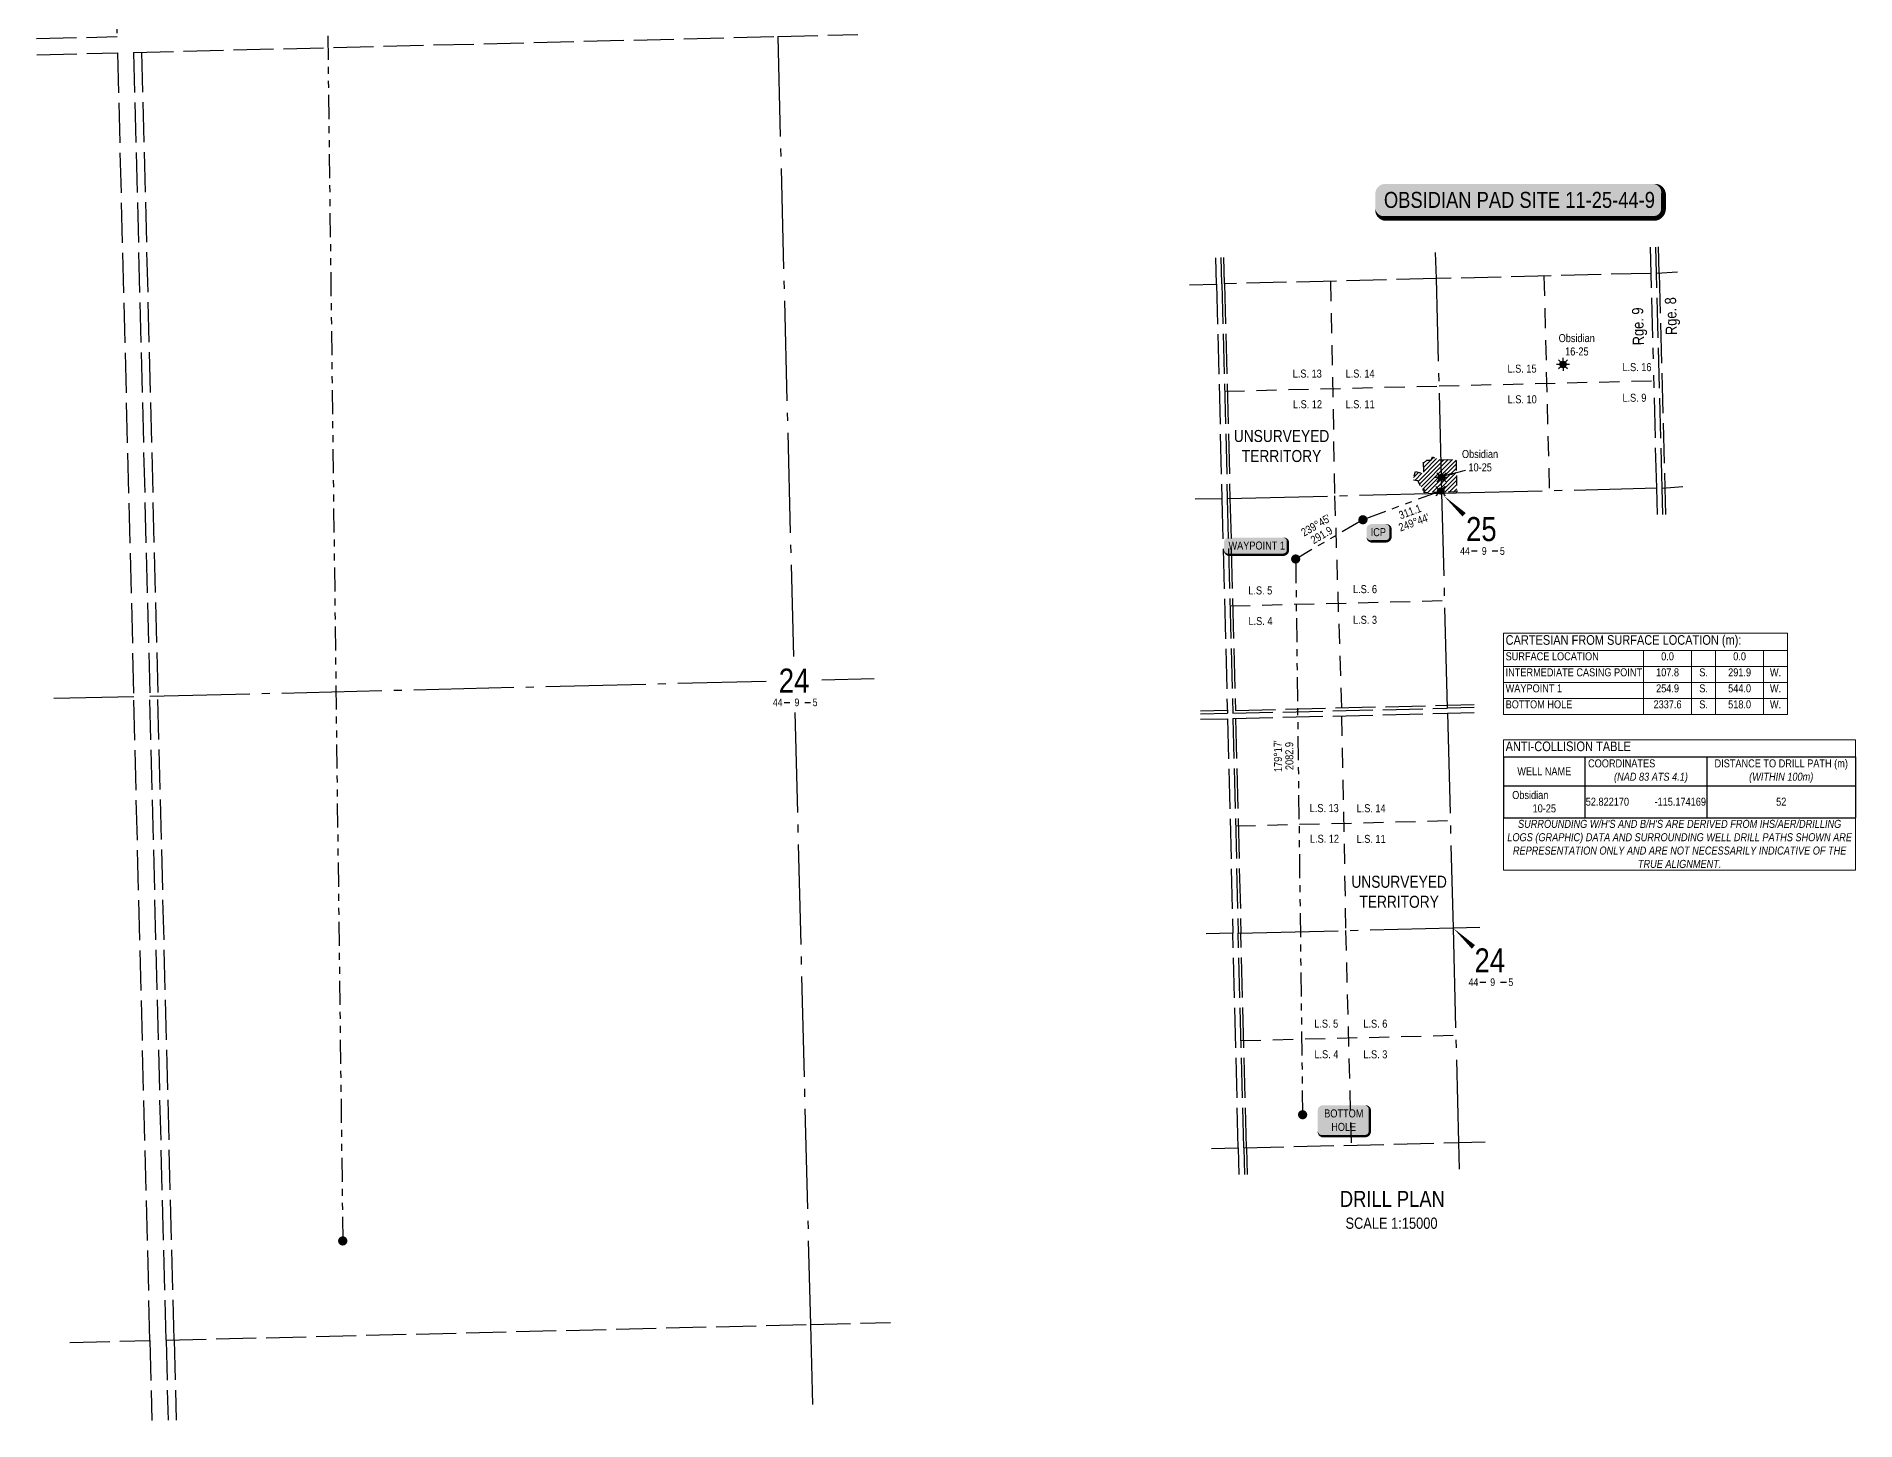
# Model space of a CAD drawing. Extents: x 621851 to 625846, y 5849674 to 5854914.
# Drawn here: x 622126 to 624399, y 5851439 to 5853167 of the extents above; entities that cross this region are included whole.
import ezdxf
from ezdxf.enums import TextEntityAlignment as Align

# ---------------------------------------------------------------- set-up
doc = ezdxf.new("R2010")
doc.units = 0
doc.header["$LTSCALE"] = 5
for name, pattern in [('foc-ACCESSROAD', [3.75, 2.5, -1.25]), ('foc-DRILLPATH', [14.75, 6, -1.75, 1.75, -1.75, 1.75, -1.75]), ('foc-LSD', [8, 5, -3]), ('foc-QUARTERLINE', [33, 25, -3, 2, -3]), ('foc-UNSURVEYED', [12.5, 10, -2.5])]:
    doc.linetypes.add(name, pattern=pattern)
doc.layers.get('Defpoints').update_dxf_attribs({"color": 9})
for name, color, linetype in [('10', 1, 'Continuous'), ('9', 3, 'Continuous'), ('C-WS', 13, 'foc-ACCESSROAD'), ('CG-NOTES', 7, 'Continuous'), ('D-TXT', 6, 'Continuous'), ('DETAIL-T', 7, 'Continuous'), ('DRILL-T', 8, 'Continuous'), ('F-WS-S', 8, 'Continuous'), ('L-BD', 7, 'Continuous'), ('L-MON', 1, 'Continuous'), ('L-QSEC', 8, 'foc-QUARTERLINE'), ('L-SECLBL', 7, 'Continuous'), ('L-SECTION-LSD', 7, 'foc-LSD'), ('L-UNS-T', 3, 'Continuous'), ('L-USEC', 7, 'foc-UNSURVEYED'), ('P-PDRILLPATH', 12, 'foc-DRILLPATH'), ('P-PROPOSED-EXISTING-H', 59, 'Continuous')]:
    doc.layers.add(name, color=color, linetype=linetype)
doc.styles.add('0', font='ARIALN.TTF')
doc.styles.add('100L', font='ARIALN.TTF', dxfattribs={"height": 11})
doc.styles.add('80', font='ARIALN.TTF', dxfattribs={"height": 10})
doc.styles.add('80CG', font='ARIALN.TTF', dxfattribs={"height": 10})
doc.styles.add('80L', font='ARIALN.TTF', dxfattribs={"height": 10})
doc.styles.add('BOLD', font='ARIALNB.TTF')
doc.styles.add('SIMPLEX', font='ARIALN.TTF')
doc.styles.get("Standard").update_dxf_attribs({"font": 'ARIALN.TTF'})
doc.dimstyles.new('Compass 5 000', dxfattribs={"dimscale": 5, "dimtxt": 9, "dimasz": 2, "dimexe": 0.2, "dimexo": 0.0625, "dimgap": 0.5, "dimtad": 0, "dimtih": 1, "dimtoh": 1, "dimzin": 0, "dimdsep": 46, "dimtxsty": '80CG', "dimcen": 0.1, "dimse1": 1, "dimse2": 1, "dimclrd": 256, "dimclrt": 256, "dimaunit": 1, "dimadec": 4, "dimazin": 0, "dimtfac": 0.06, "dimtofl": 0, "dimtmove": 0, "dimatfit": 1, "dimfxl": 0.2, "dimtolj": 1, "dimtzin": 0, "dimlwd": -1, "dimarcsym": 0})

# ---------------------------------------------------------------- blocks, each defined once
blk = doc.blocks.new('L-SECLBL')
at = {"layer": '9', "color": 7}
for p, q in [((-5.1, -27.8), (-12.3, -27.8)), ((20.7, -27.8), (13.5, -27.8))]:
    blk.add_line(p, q, dxfattribs=at)
at = {"layer": '10', "color": 2, "style": 'SIMPLEX'}
blk.add_attdef('SEC', text='', height=30, dxfattribs=at).set_placement((0, 0), align=Align.MIDDLE)
at = {"layer": '10', "color": 5, "style": '80L'}
blk.add_attdef('TWP', text='', height=9.5, dxfattribs=at).set_placement((-14.4, -27.4), align=Align.MIDDLE_RIGHT)
blk.add_attdef('RGE', text='', height=9.5, dxfattribs=at).set_placement((3.6, -27.4), align=Align.MIDDLE_CENTER)
blk.add_attdef('MER', text='', height=9.5, dxfattribs=at).set_placement((23.2, -27.4), align=Align.MIDDLE_LEFT)
blk = doc.blocks.new('plbh')
at = {"layer": 'L-MON'}
h = blk.add_hatch(color=255, dxfattribs=at)
h.dxf.hatch_style = 1
edge = h.paths.add_edge_path()
edge.add_arc((0, 0), 1.16, 0, 360)
h = blk.add_hatch(color=256, dxfattribs=at)
h.dxf.hatch_style = 1
h.paths.add_polyline_path([(-0.96, 0, 1), (0.96, 0, 1)])
h.paths.add_polyline_path([(0.91, 0, -1), (-0.91, 0, -1)], flags=16)
h.paths.add_polyline_path([(0.45, 0, -1), (-0.45, 0, -1)], flags=0)
h = blk.add_hatch(color=256, dxfattribs=at)
h.dxf.hatch_style = 1
h.paths.add_polyline_path([(-0.45, 0, 1), (0.45, 0, 1)])
h.paths.add_polyline_path([(0.4, 0, -1), (-0.4, 0, -1)], flags=16)
at = {"layer": 'L-MON', "color": 240}
for radius in [0.96, 0.91, 0.45, 0.4]:
    blk.add_circle((0, 0), radius, dxfattribs=at)
blk = doc.blocks.new('GAS')
h = blk.add_hatch(color=255)
h.dxf.hatch_style = 1
edge = h.paths.add_edge_path()
edge.add_arc((0, 0), 0.9, 0, 360)
for p, q in [((-0.81, 0), (-1.62, 0)), ((-0.57, 0.57), (-1.14, 1.14)), ((0, 0.81), (0, 1.62)), ((0.57, 0.57), (1.14, 1.14)), ((1.62, 0), (0.81, 0)), ((-0.57, -0.57), (-1.14, -1.14)), ((0, -0.81), (0, -1.62)), ((1.14, -1.14), (0.57, -0.57))]:
    blk.add_line(p, q)
blk.add_circle((0, 0), 0.8)
blk = doc.blocks.new('WC')
at = {"layer": 'L-MON'}
h = blk.add_hatch(color=255, dxfattribs=at)
h.dxf.hatch_style = 1
edge = h.paths.add_edge_path()
edge.add_arc((0, 0), 0.9, 0, 360)
at = {"layer": 'L-MON', "color": 240, "flags": 128}
for points in [[(-0.62, 0.5), (-1.23, 1.12)], [(0.52, 0.61), (1.13, 1.21)], [(-1.18, -1.18), (-0.56, -0.57)], [(1.16, -1.18), (0.56, -0.57)]]:
    blk.add_lwpolyline(points, dxfattribs=at)
at = {"layer": 'L-MON', "color": 240}
for radius in [0.8, 0.373]:
    blk.add_circle((0, 0), radius, dxfattribs=at)
blk = doc.blocks.new('*U533')
h = blk.add_hatch(color=255)
edge = h.paths.add_edge_path()
edge.add_line((-9, -11.5), (9, -11.5))
edge.add_arc((9, -5.5), 6, 270, 360)
edge.add_line((15, -5.5), (15, 4))
edge.add_arc((9, 4), 6, 0, 90)
edge.add_line((9, 10), (-9, 10))
edge.add_arc((-9, 4), 6, 90, 180)
edge.add_line((-15, 4), (-15, -5.5))
edge.add_arc((-9, -5.5), 6, 180, 270)
at = {"color": 14, "flags": 128}
blk.add_lwpolyline([(-9, -11.5, 3, 3, 0), (9, -11.5, 3, 3, 0.414214), (15, -5.5, 3, 3, 0), (15, 4, 3, 0, 0.414214), (9, 10, 0, 0, 0), (-9, 10, 0, 0, 0.414214), (-15, 4, 0, 0, 0), (-15, -5.5, 0, 3, 0.414214)], format="xyseb", close=True, dxfattribs=at)
at = {"color": 14, "style": '80'}
blk.add_attdef('ENTER_TEXT_001', (-26.8, -4.9), '', height=10, dxfattribs=at)
blk = doc.blocks.new('*U534')
h = blk.add_hatch(color=255)
edge = h.paths.add_edge_path()
edge.add_line((-26.5, -20), (26.5, -20))
edge.add_arc((26.5, -14), 6, 270, 360)
edge.add_line((32.5, -14), (32.5, 12.5))
edge.add_arc((26.5, 12.5), 6, 0, 90)
edge.add_line((26.5, 18.5), (-26.5, 18.5))
edge.add_arc((-26.5, 12.5), 6, 90, 180)
edge.add_line((-32.5, 12.5), (-32.5, -14))
edge.add_arc((-26.5, -14), 6, 180, 270)
at = {"color": 14, "flags": 128}
blk.add_lwpolyline([(-26.5, -20, 3, 3, 0), (26.5, -20, 3, 3, 0.414214), (32.5, -14, 3, 3, 0), (32.5, 12.5, 3, 0, 0.414214), (26.5, 18.5, 0, 0, 0), (-26.5, 18.5, 0, 0, 0.414214), (-32.5, 12.5, 0, 0, 0), (-32.5, -14, 0, 3, 0.414214)], format="xyseb", close=True, dxfattribs=at)
at = {"color": 14, "style": '80'}
blk.add_attdef('ENTER_TEXT_001', (-26.8, -4.9), '', height=10, dxfattribs=at)
blk = doc.blocks.new('*U535')
h = blk.add_hatch(color=255)
edge = h.paths.add_edge_path()
edge.add_line((-34, -11.5), (34, -11.5))
edge.add_arc((34, -5.5), 6, 270, 360)
edge.add_line((40, -5.5), (40, 4))
edge.add_arc((34, 4), 6, 0, 90)
edge.add_line((34, 10), (-34, 10))
edge.add_arc((-34, 4), 6, 90, 180)
edge.add_line((-40, 4), (-40, -5.5))
edge.add_arc((-34, -5.5), 6, 180, 270)
at = {"color": 14, "flags": 128}
blk.add_lwpolyline([(-34, -11.5, 3, 3, 0), (34, -11.5, 3, 3, 0.414214), (40, -5.5, 3, 3, 0), (40, 4, 3, 0, 0.414214), (34, 10, 0, 0, 0), (-34, 10, 0, 0, 0.414214), (-40, 4, 0, 0, 0), (-40, -5.5, 0, 3, 0.414214)], format="xyseb", close=True, dxfattribs=at)
at = {"color": 14, "style": '80'}
blk.add_attdef('ENTER_TEXT_001', (-26.8, -4.9), '', height=10, dxfattribs=at)
blk = doc.blocks.new('*T536')
at = {"layer": 'Defpoints', "color": 8, "linetype": 'ByBlock', "lineweight": 0, "transparency": 16777216}
for p, q in [((0, 0), (354.7, 0)), ((0, 0), (0, -101.4)), ((354.7, 0), (354.7, -101.4)), ((0, -21.4), (354.7, -21.4)), ((174.8, -21.4), (174.8, -101.4)), ((234.8, -21.4), (234.8, -101.4)), ((264.8, -21.4), (264.8, -101.4)), ((324.7, -21.4), (324.7, -101.4)), ((0, -41.4), (354.7, -41.4)), ((0, -61.4), (354.7, -61.4)), ((0, -81.4), (354.7, -81.4)), ((0, -101.4), (354.7, -101.4))]:
    blk.add_line(p, q, dxfattribs=at)
at = {"layer": 'CG-NOTES', "color": 154, "transparency": 16777216, "insert": (2.5, -2.3), "char_height": 11.992, "width": 349.716, "attachment_point": 1, "style": 'BOLD'}
blk.add_mtext('{\\fArial Narrow|b0|i0|c0|p34;\\C14;CARTESIAN FROM SURFACE LOCATION (m):}', dxfattribs=at)
at = {"layer": 'CG-NOTES', "transparency": 16777216, "style": '0'}
for s, insert, char_height, width, attachment_point in [('SURFACE LOCATION', (2.5, -23.7), 9.994, 169.847, 1), ('INTERMEDIATE CASING POINT', (2.5, -43.7), 9.994, 169.847, 1), ('107.8', (204.8, -43.7), 9.99, 54.966, 2), ('0.0', (204.8, -23.7), 9.99, 54.966, 2), ('S.', (249.8, -43.7), 9.99, 24.978, 2), ('291.9', (294.8, -43.7), 9.99, 54.966, 2), ('0.0', (294.8, -23.7), 9.99, 54.966, 2), ('W.', (339.7, -43.7), 9.99, 24.978, 2), ('WAYPOINT 1', (2.5, -63.7), 9.99, 169.847, 1), ('254.9', (204.8, -63.7), 9.99, 54.966, 2), ('S.', (249.8, -63.7), 9.99, 24.978, 2), ('544.0', (294.8, -63.7), 9.99, 54.966, 2), ('W.', (339.7, -63.7), 9.99, 24.978, 2), ('BOTTOM HOLE', (2.5, -83.7), 9.994, 169.847, 1), ('2337.6', (204.8, -83.7), 9.99, 54.966, 2), ('S.', (249.8, -83.7), 9.99, 24.978, 2), ('518.0', (294.8, -83.7), 9.99, 54.966, 2), ('W.', (339.7, -83.7), 9.99, 24.978, 2)]:
    blk.add_mtext(s, dxfattribs=dict(at, insert=insert, char_height=char_height, width=width, attachment_point=attachment_point))
blk = doc.blocks.new('*T537')
at = {"layer": 'CG-NOTES', "color": 0, "lineweight": -2, "transparency": 16777216}
for p, q in [((0, -21.4), (101.5, -21.4)), ((0, -21.4), (0, -97.4)), ((101.5, -21.4), (101.5, -97.4)), ((253.8, -21.4), (253.8, -97.4)), ((439.7, -21.4), (439.7, -97.4)), ((0, -57.5), (439.7, -57.5)), ((0, -97.4), (439.7, -97.4))]:
    blk.add_line(p, q, dxfattribs=at)
at = {"layer": 'Defpoints', "color": 8, "linetype": 'ByBlock', "lineweight": 0, "transparency": 16777216}
for p, q in [((0, 0), (439.7, 0)), ((0, 0), (0, -21.4)), ((439.7, 0), (439.7, -21.4)), ((101.5, -21.4), (439.7, -21.4)), ((0, -97.4), (0, -162.9)), ((439.7, -97.4), (439.7, -162.9)), ((0, -162.9), (439.7, -162.9))]:
    blk.add_line(p, q, dxfattribs=at)
at = {"layer": 'CG-NOTES', "color": 154, "transparency": 16777216, "insert": (2.5, -2.3), "char_height": 11.992, "width": 434.72, "attachment_point": 1, "style": 'BOLD'}
blk.add_mtext('{\\fArial Narrow|b0|i0|c0|p34;\\C14;ANTI-COLLISION TABLE}', dxfattribs=at)
at = {"layer": 'CG-NOTES', "transparency": 16777216, "attachment_point": 5, "style": '0'}
for s, insert, char_height, width in [('WELL NAME', (50.8, -39.4), 9.99, 96.52), ('COORDINATES                         {\\fArial Narrow|b0|i1|c0|p34;(NAD 83 ATS 4.1)}', (177.7, -39.4), 9.994, 147.278), ('DISTANCE TO DRILL PATH (m) {\\fArial Narrow|b0|i1|c0|p34;(WITHIN 100m)}', (346.8, -39.4), 9.994, 180.928), ('Obsidian            10-25', (50.8, -77.5), 9.994, 96.52), ('52.822170          -115.174169', (177.7, -77.5), 9.994, 147.278), ('52', (346.8, -77.5), 9.99, 180.928), ("{\\fArial Narrow|b0|i1|c0|p34;SURROUNDING W/H'S AND B/H'S ARE DERIVED FROM IHS/AER/DRILLING LOGS (GRAPHIC) DATA AND SURROUNDING WELL DRILL PATHS SHOWN ARE REPRESENTATION ONLY AND ARE NOT NECESSARILY INDICATIVE OF THE TRUE ALIGNMENT.}", (219.9, -130.2), 9.9936, 434.72)]:
    blk.add_mtext(s, dxfattribs=dict(at, insert=insert, char_height=char_height, width=width))
blk = doc.blocks.new('*U505')
h = blk.add_hatch(color=255)
edge = h.paths.add_edge_path()
edge.add_line((-84, -11.5), (84, -11.5))
edge.add_arc((84, -5.5), 6, 270, 360)
edge.add_line((90, -5.5), (90, 4))
edge.add_arc((84, 4), 6, 0, 90)
edge.add_line((84, 10), (-84, 10))
edge.add_arc((-84, 4), 6, 90, 180)
edge.add_line((-90, 4), (-90, -5.5))
edge.add_arc((-84, -5.5), 6, 180, 270)
at = {"color": 14, "flags": 128}
blk.add_lwpolyline([(-84, -11.5, 3, 3, 0), (84, -11.5, 3, 3, 0.414214), (90, -5.5, 3, 3, 0), (90, 4, 3, 0, 0.414214), (84, 10, 0, 0, 0), (-84, 10, 0, 0, 0.414214), (-90, 4, 0, 0, 0), (-90, -5.5, 0, 3, 0.414214)], format="xyseb", close=True, dxfattribs=at)
at = {"insert": (0, 0), "char_height": 10, "attachment_point": 5, "style": '80'}
blk.add_mtext_dynamic_manual_height_columns('{\\C14;OBSIDIAN PAD SITE 11-25-44-9}', width=412.226, gutter_width=45, heights=[0], dxfattribs=at)

msp = doc.modelspace()

# ---------------------------------------------------------------- hatches: boundary and pattern name
at = {"layer": 'P-PROPOSED-EXISTING-H'}
h = msp.add_hatch(dxfattribs=at)
h.set_pattern_fill('ANSI31', color=256, scale=1.167141, style=0)
h.set_pattern_definition([(45, (416204.9934, 3901266.2682), (-2.620305553, 2.620305553), [])])
h.paths.add_polyline_path([(623882.375, 5852638.513), (623899.638, 5852638.927), (623900.611, 5852598.339), (623860.011, 5852597.395), (623859.901, 5852602.1), (623858.54, 5852600.086), (623851.84, 5852612.348), (623845.55, 5852613.2), (623848.868, 5852623.724), (623859.462, 5852621.007), (623859.068, 5852637.955), (623868.777, 5852638.187), (623870.171, 5852641.989), (623879.359, 5852638.441)])

# ---------------------------------------------------------------- linework, layer by layer
at = {"layer": 'C-WS', "flags": 128}
msp.add_lwpolyline([(623882.375, 5852638.513), (623899.638, 5852638.927), (623900.611, 5852598.339), (623860.011, 5852597.395), (623859.901, 5852602.1), (623858.54, 5852600.086), (623851.84, 5852612.348), (623845.55, 5852613.2), (623848.868, 5852623.724), (623859.462, 5852621.007), (623859.068, 5852637.955), (623868.777, 5852638.187), (623870.171, 5852641.989), (623879.359, 5852638.441), (623882.375, 5852638.513)], close=True, dxfattribs=at)
at = {"layer": 'CG-NOTES'}
msp.add_line((624060.61, 5852267.529), (624398.81, 5852267.529), dxfattribs=at)
at = {"layer": 'L-QSEC'}
for p, q in [((623052.322, 5853167.072), (623071.987, 5852392.927)), ((623875.313, 5852864.744), (623874.096, 5852897.548)), ((623882.122, 5852596.702), (623875.313, 5852864.744)), ((623607.237, 5852589.95), (623573.628, 5852589.125)), ((623613.939, 5852590.115), (623882.122, 5852596.702)), ((623882.122, 5852596.702), (624150.305, 5852603.289)), ((623888.93, 5852328.66), (623882.122, 5852596.702)), ((624157.014, 5852603.186), (624183.139, 5852605.012)), ((622267.926, 5852343.178), (623038.007, 5852362.092)), ((623107.244, 5852363.793), (623172.683, 5852365.4)), ((622247.822, 5852342.684), (622147.888, 5852340.23)), ((623073.764, 5852322.975), (623093.175, 5851558.82)), ((623889.101, 5852321.959), (623895.91, 5852053.917)), ((623620.934, 5852047.163), (623587.623, 5852046.345)), ((623627.635, 5852047.328), (623895.91, 5852053.917)), ((623895.91, 5852053.917), (623929.221, 5852054.735)), ((623895.91, 5852053.917), (623902.718, 5851785.875)), ((623902.718, 5851785.875), (623903.565, 5851752.564)), ((623093.175, 5851558.82), (623095.714, 5851458.887))]:
    msp.add_line(p, q, dxfattribs=at)
at = {"layer": 'L-SECLBL', "flags": 128}
for points in [[(623884.243, 5852593.625, 0, 5.998, 0), (623909.694, 5852569.84, 0, 0, 0)], [(623895.91, 5852053.917, 0, 5.998, 0), (623921.361, 5852030.132, 0, 0, 0)]]:
    msp.add_lwpolyline(points, format="xyseb", dxfattribs=at)
at = {"layer": 'L-SECTION-LSD'}
for p, q in [((623742.92, 5852861.492), (623748.03, 5852593.408)), ((624009.382, 5852868.037), (624016.213, 5852599.995)), ((623610.557, 5852724.137), (623878.717, 5852730.723)), ((623878.717, 5852730.723), (624146.878, 5852737.309)), ((623748.03, 5852593.408), (623756.521, 5852325.168)), ((623617.321, 5852456.093), (623885.526, 5852462.681)), ((623756.726, 5852318.708), (623761.772, 5852050.622)), ((623624.253, 5852181.349), (623892.505, 5852187.938)), ((623761.772, 5852050.622), (623768.559, 5851782.58)), ((623631.018, 5851913.311), (623899.314, 5851919.896))]:
    msp.add_line(p, q, dxfattribs=at)
at = {"layer": 'L-USEC'}
for p, q in [((622206.732, 5853971.047), (622227.024, 5853166.917)), ((622126.242, 5853164.442), (622227.024, 5853166.917)), ((622247.634, 5853147.308), (623052.322, 5853167.072)), ((623052.322, 5853167.072), (623152.256, 5853169.526)), ((622126.75, 5853144.339), (622227.531, 5853146.814)), ((622227.531, 5853146.814), (622247.822, 5852342.684)), ((622247.634, 5853147.308), (622267.926, 5852343.178)), ((622257.691, 5853147.575), (622277.982, 5852343.425)), ((623600.474, 5852857.994), (623599.643, 5852890.907)), ((623607.176, 5852858.158), (623606.345, 5852891.069)), ((623610.527, 5852858.241), (623609.697, 5852891.15)), ((624143.451, 5852871.33), (624142.614, 5852904.048)), ((624150.153, 5852871.501), (624149.316, 5852904.21)), ((624153.504, 5852871.587), (624152.667, 5852904.291)), ((623875.313, 5852864.744), (623610.527, 5852858.241)), ((624143.451, 5852871.33), (623875.313, 5852864.744)), ((624150.305, 5852603.289), (624143.451, 5852871.33)), ((624157.014, 5852603.186), (624150.153, 5852871.501)), ((624150.156, 5852871.371), (624176.286, 5852873.052)), ((624153.504, 5852871.587), (624160.361, 5852603.42)), ((623566.847, 5852857.168), (623600.474, 5852857.994)), ((623600.474, 5852857.994), (623607.237, 5852589.95)), ((623607.176, 5852858.158), (623613.939, 5852590.115)), ((623610.527, 5852858.241), (623617.291, 5852590.197)), ((623607.237, 5852589.95), (623614.001, 5852321.907)), ((623613.939, 5852590.115), (623620.702, 5852322.072)), ((623617.291, 5852590.197), (623623.97, 5852325.506)), ((624151.156, 5852569.978), (624150.305, 5852603.289)), ((624157.859, 5852570.143), (624157.014, 5852603.186)), ((624160.361, 5852603.42), (624161.21, 5852570.225)), ((622268.114, 5851538.555), (622247.822, 5852342.684)), ((622288.22, 5851539.062), (622267.929, 5852343.192)), ((622298.273, 5851539.316), (622277.982, 5852343.445)), ((623613.923, 5852325.26), (623580.323, 5852324.434)), ((623580.407, 5852321.082), (623614.001, 5852321.907)), ((623620.702, 5852322.072), (623888.581, 5852328.177)), ((623620.872, 5852315.371), (623889.101, 5852321.959)), ((623623.97, 5852325.506), (623888.845, 5852332.012)), ((623888.845, 5852332.012), (623922.157, 5852332.83)), ((623888.93, 5852328.66), (623922.242, 5852329.478)), ((623889.101, 5852321.959), (623922.412, 5852322.777)), ((623580.577, 5852314.381), (623614.17, 5852315.206)), ((623614.17, 5852315.206), (623620.934, 5852047.163)), ((623620.872, 5852315.371), (623627.635, 5852047.328)), ((623624.224, 5852315.46), (623630.988, 5852047.41)), ((623627.698, 5851779.12), (623620.934, 5852047.163)), ((623634.4, 5851779.289), (623627.636, 5852047.332)), ((623637.751, 5851779.373), (623630.987, 5852047.417)), ((623594.386, 5851778.302), (623627.698, 5851779.12)), ((623627.698, 5851779.12), (623628.538, 5851745.809)), ((623634.399, 5851779.284), (623902.718, 5851785.875)), ((623634.4, 5851779.289), (623635.241, 5851745.974)), ((623637.751, 5851779.373), (623638.592, 5851746.056)), ((623902.718, 5851785.875), (623936.03, 5851786.693)), ((622288.217, 5851539.049), (623093.175, 5851558.82)), ((623093.175, 5851558.82), (623193.109, 5851561.274)), ((622168.179, 5851536.1), (622268.114, 5851538.555)), ((622268.114, 5851538.555), (622270.635, 5851438.622)), ((622288.22, 5851539.062), (622290.742, 5851439.116)), ((622298.273, 5851539.316), (622300.795, 5851439.363))]:
    msp.add_line(p, q, dxfattribs=at)
at = {"layer": 'P-PDRILLPATH'}
for p, q in [((623880.58, 5852599.524), (623783.327, 5852563.602)), ((623783.327, 5852563.602), (623699.327, 5852514.602)), ((623699.327, 5852514.602), (623707.993, 5851820.602))]:
    msp.add_line(p, q, dxfattribs=at)
at = {"layer": 'P-PDRILLPATH', "flags": 128}
msp.add_lwpolyline([(623026.761, 5853999.766), (622735, 5853892), (622483, 5853745), (622509, 5851663)], dxfattribs=at)

# ---------------------------------------------------------------- block references
at = {"xscale": 1.999289219999999, "yscale": 1.999289219999999, "zscale": 1.999289219999999}
msp.add_blockref('*U505', (623978.849, 5852962.925), dxfattribs=at)
for name, p in [('*T536', (623959.093, 5852421.787)), ('*T537', (623959.093, 5852288.949))]:
    msp.add_blockref(name, p)
at = {"layer": 'CG-NOTES'}
ref = msp.add_blockref('*U533', (623802.863, 5852548.134), dxfattribs=dict(at, xscale=0.9989566000056755, yscale=0.9989566000056755, zscale=0.9989566000056755))
ref.add_attrib('ENTER_TEXT_001', 'ICP', (623793.033, 5852543.136), dxfattribs={"layer": '0', "color": 14, "height": 9.9896, "style": '80'})
ref = msp.add_blockref('*U535', (623649.719, 5852531.401), dxfattribs=dict(at, xscale=0.9989566000056755, yscale=0.9989566000056755, zscale=0.9989566000056755))
ref.add_attrib('ENTER_TEXT_001', 'WAYPOINT 1', (623615.409, 5852526.402), dxfattribs={"layer": '0', "color": 14, "height": 9.9896, "style": '80'})
ref = msp.add_blockref('*U534', (623759.472, 5851813.855), dxfattribs=dict(at, xscale=0.9989566000056755, yscale=0.9989566000056755, zscale=0.9989566000056755))
ref.add_attrib('ENTER_TEXT_001', 'BOTTOM', (623734.999, 5851817.27), dxfattribs={"layer": '0', "color": 14, "height": 9.9896, "style": '80'})
ref.add_attrib('ENTER_TEXT_002', 'HOLE', (623743.758, 5851800.444), dxfattribs={"layer": '0', "color": 14, "height": 9.9896, "style": '80'})
at = {"layer": 'F-WS-S', "xscale": 4.998223049999993, "yscale": 4.998223049999993, "zscale": 4.998223049999993}
for p in [(624033.293, 5852757.612), (623881.478, 5852616.548)]:
    msp.add_blockref('GAS', p, dxfattribs=at)
at = {"layer": 'L-MON', "xscale": 4.998223049999996, "yscale": 4.998223049999996, "zscale": 4.998223049999996}
for name, p in [('WC', (623880.58, 5852599.524)), ('plbh', (623783.327, 5852563.602)), ('plbh', (623699.327, 5852514.602)), ('plbh', (623707.993, 5851820.602)), ('plbh', (622509, 5851663))]:
    msp.add_blockref(name, p, dxfattribs=at)
at = {"layer": 'L-SECLBL', "xscale": 0.99964461, "yscale": 0.99964461, "zscale": 0.99964461}
msp.add_blockref('L-SECLBL', (623931.276, 5852551.979), dxfattribs=at).add_auto_attribs({'SEC': '25', 'TWP': '44', 'RGE': '9', 'MER': '5'})
at = {"layer": 'L-SECLBL', "color": 3}
for p in [(623072.748, 5852362.946), (623941.845, 5852013.532)]:
    msp.add_blockref('L-SECLBL', p, dxfattribs=at).add_auto_attribs({'SEC': '24', 'TWP': '44', 'RGE': '9', 'MER': '5'})

# ---------------------------------------------------------------- texts
at = {"layer": 'D-TXT', "color": 3, "char_height": 13.995, "attachment_point": 1, "rotation": 91.464722, "style": '80L'}
for s, width, insert in [('Rge. 8', 63.86109, (624161.652, 5852794.107)), ('Rge. 9', 73.75526, (624120.548, 5852781.311))]:
    msp.add_mtext_dynamic_manual_height_columns(s, width=width, gutter_width=47.5, heights=[0], dxfattribs=dict(at, insert=insert))
at = {"layer": 'DETAIL-T', "color": 3, "insert": (623705.417, 5851725.468), "char_height": 19.99289, "width": 225.75394, "attachment_point": 1, "style": '80CG'}
msp.add_mtext('\\pi49.148;DRILL PLAN\\P\\pi56.147;{\\H0.7x;SCALE 1:15000}', dxfattribs=at)
at = {"layer": 'DRILL-T', "char_height": 9.99356, "attachment_point": 1, "style": '80L'}
for s, insert in [('\\pi-1.0853;Obsidian\\P\\pi7.0302;16-25', (624028.916, 5852795.456)), ('\\pi-1.0853;Obsidian\\P\\pi7.0302;10-25', (623908.139, 5852650.705))]:
    msp.add_mtext_dynamic_manual_height_columns(s, width=41.63479, gutter_width=50, heights=[0], dxfattribs=dict(at, insert=insert))
at = {"layer": 'L-BD'}
for s, rotation, p in [("239%%d45'", 30.256437, (623724.459, 5852556.748)), ("249%%d44'", 20.272413, (623847.066, 5852560.344)), ('311.1', 20.272413, (623842.13, 5852573.706)), ('291.9', 30.256437, (623731.636, 5852544.443))]:
    msp.add_text(s, height=9.9964, rotation=rotation, dxfattribs=at).set_placement(p, align=Align.MIDDLE_CENTER)
at = {"layer": 'L-BD', "style": '80L'}
for s, p in [("179°17'", (623677.152, 5852268.382)), ('2082.9', (623691.396, 5852268.56))]:
    msp.add_text(s, height=9.9964, rotation=90.7155, dxfattribs=at).set_placement(p, align=Align.MIDDLE)
at = {"layer": 'L-UNS-T', "color": 3, "char_height": 14.99467, "attachment_point": 5, "style": '80L'}
for insert in [(623681.708, 5852655.615), (623828.578, 5852098.935)]:
    msp.add_mtext_dynamic_manual_height_columns('UNSURVEYED TERRITORY', width=126.41375, gutter_width=47.5, heights=[0], dxfattribs=dict(at, insert=insert))

# ---------------------------------------------------------------- leaders
at = {"layer": 'DRILL-T', "path_type": 1}
msp.add_leader([(623885.551, 5852618.823), (623911.521, 5852625.463)], dimstyle='Compass 5 000', override={"dimgap": 0.5, "dimtad": 0}, dxfattribs=at)

# ---------------------------------------------------------------- next in the draw order: texts
at = {"layer": 'L-SECTION-LSD', "attachment_point": 1, "style": '100L', "bg_fill": 3, "box_fill_scale": 1.5, "bg_fill_color": 256, "bg_fill_transparency": 0}
for s, width, insert, char_height in [('\\pi1.9012;L.S. 13', 36.83422, (623693.74, 5852751.136), 9.99645), ('L.S. 14', 36.9982, (623761.675, 5852751.136), 9.9964), ('\\pi1.8582;L.S. 15', 36.85945, (623962.108, 5852757.339), 9.99645), ('L.S. 16', 36.94144, (624107.504, 5852759.242), 9.9964), ('L.S. 9', 30.52728, (624107.504, 5852720.971), 9.9964), ('\\pi2.2401;L.S. 12', 37.11172, (623693.74, 5852712.865), 9.99645), ('L.S. 11', 36.4495, (623761.675, 5852712.865), 9.9964), ('\\pi2.0415;L.S. 10', 36.95405, (623962.108, 5852719.068), 9.99645), ('\\pi1.7688;L.S. 5', 30.40114, (623638.397, 5852480.365), 9.99645), ('L.S. 6', 30.48313, (623771.018, 5852481.954), 9.9964), ('\\pi1.9962;L.S. 4', 30.53989, (623638.397, 5852442.094), 9.99645), ('L.S. 3', 30.37591, (623771.018, 5852443.682), 9.9964), ('\\pi1.9012;L.S. 13', 36.83422, (623714.95, 5852208.534), 9.99645), ('L.S. 14', 36.9982, (623775.449, 5852208.351), 9.9964), ('\\pi2.2401;L.S. 12', 37.11172, (623714.95, 5852170.262), 9.99645), ('L.S. 11', 36.4495, (623775.449, 5852170.08), 9.9964), ('\\pi1.7688;L.S. 5', 30.40114, (623720.771, 5851939.387), 9.99645), ('L.S. 6', 30.48313, (623783.909, 5851939.269), 9.9964), ('\\pi1.9962;L.S. 4', 30.53989, (623720.771, 5851901.115), 9.99645), ('L.S. 3', 30.37591, (623783.909, 5851900.998), 9.9964)]:
    msp.add_mtext_dynamic_manual_height_columns(s, width=width, gutter_width=55, heights=[0], dxfattribs=dict(at, insert=insert, char_height=char_height))

doc.saveas('drawing.dxf')
